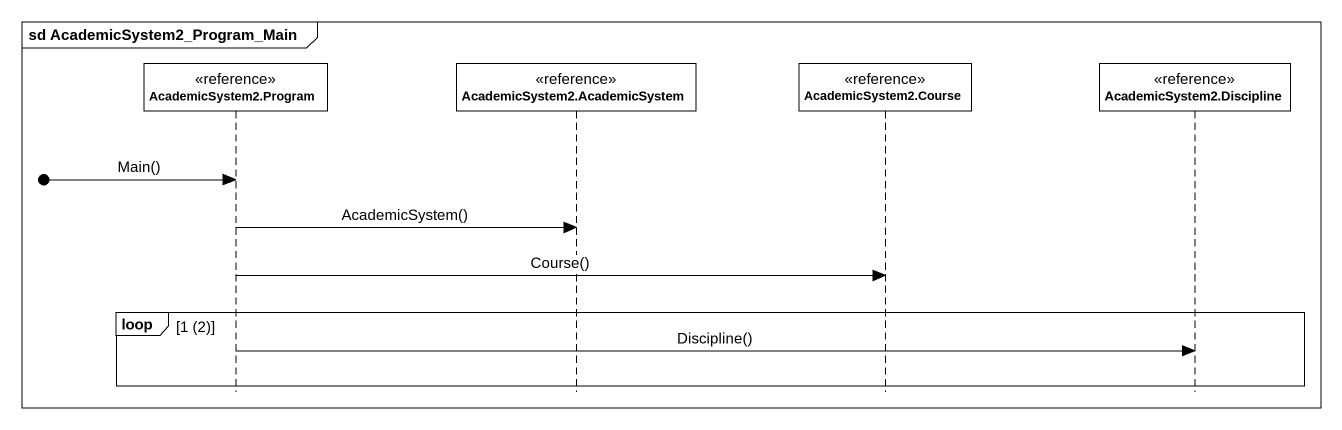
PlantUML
@startuml
mainframe sd AcademicSystem2_Program_Main
hide footbox
participant "AcademicSystem2.Program" as AcademicSystem2_Program <<reference>>
participant "AcademicSystem2.AcademicSystem" as AcademicSystem2 <<reference>>
participant "AcademicSystem2.Course" as AcademicSystem2_Course <<reference>>
participant "AcademicSystem2.Discipline" as AcademicSystem2_Discipline <<reference>>

[o-> AcademicSystem2_Program : Main()
AcademicSystem2_Program -> AcademicSystem2 : AcademicSystem()
AcademicSystem2_Program -> AcademicSystem2_Course : Course()
loop 1 (2)
  AcademicSystem2_Program -> AcademicSystem2_Discipline : Discipline()
end
@enduml
